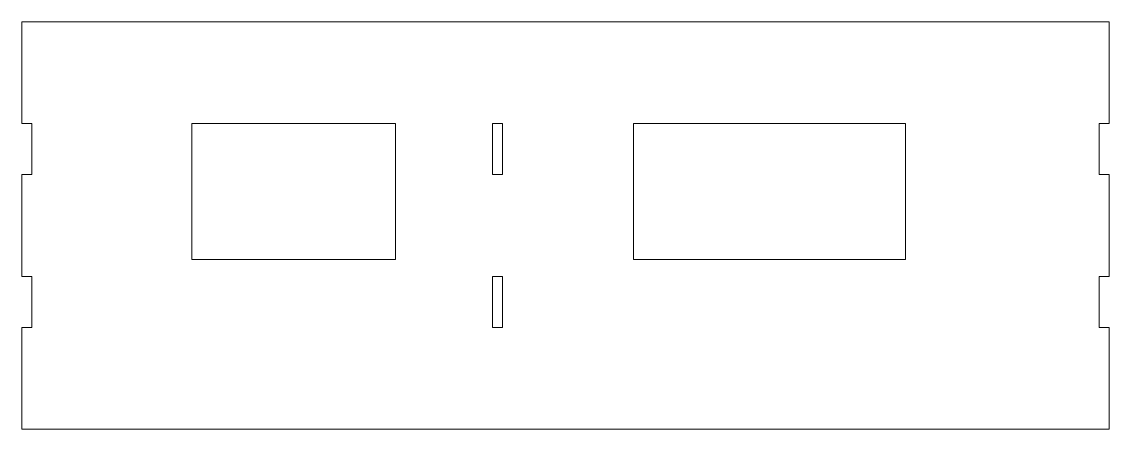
# Model space of a CAD drawing. Header units: millimetres. Extents: x -160 to 160, y 0 to 120.
import ezdxf

# ---------------------------------------------------------------- set-up
doc = ezdxf.new("R2010")
doc.units = ezdxf.units.MM

msp = doc.modelspace()

# ---------------------------------------------------------------- linework, layer by layer
at = {"color": 7, "linetype": 'Continuous', "lineweight": 15}
for p, q in [((160, 120), (-160, 120)), ((-160, 120), (-160, 90)), ((160, 90), (160, 120)), ((-157, 90), (-160, 90)), ((-157, 75), (-157, 90)), ((-110, 90), (-110, 50)), ((-50, 90), (-110, 90)), ((-50, 50), (-50, 90)), ((-21.5, 90), (-21.5, 75)), ((-18.5, 90), (-21.5, 90)), ((-18.5, 75), (-18.5, 90)), ((20, 90), (20, 50)), ((100, 90), (20, 90)), ((100, 50), (100, 90)), ((157, 90), (157, 75)), ((160, 90), (157, 90)), ((-160, 75), (-157, 75)), ((-160, 75), (-160, 45)), ((-21.5, 75), (-18.5, 75)), ((157, 75), (160, 75)), ((160, 45), (160, 75)), ((-110, 50), (-50, 50)), ((20, 50), (100, 50)), ((-157, 45), (-160, 45)), ((-157, 30), (-157, 45)), ((-21.5, 45), (-21.5, 30)), ((-18.5, 45), (-21.5, 45)), ((-18.5, 30), (-18.5, 45)), ((157, 45), (157, 30)), ((160, 45), (157, 45)), ((-160, 30), (-157, 30)), ((-160, 30), (-160, 0)), ((-21.5, 30), (-18.5, 30)), ((157, 30), (160, 30)), ((160, 0), (160, 30)), ((-160, 0), (160, 0))]:
    msp.add_line(p, q, dxfattribs=at)

doc.saveas('drawing.dxf')
